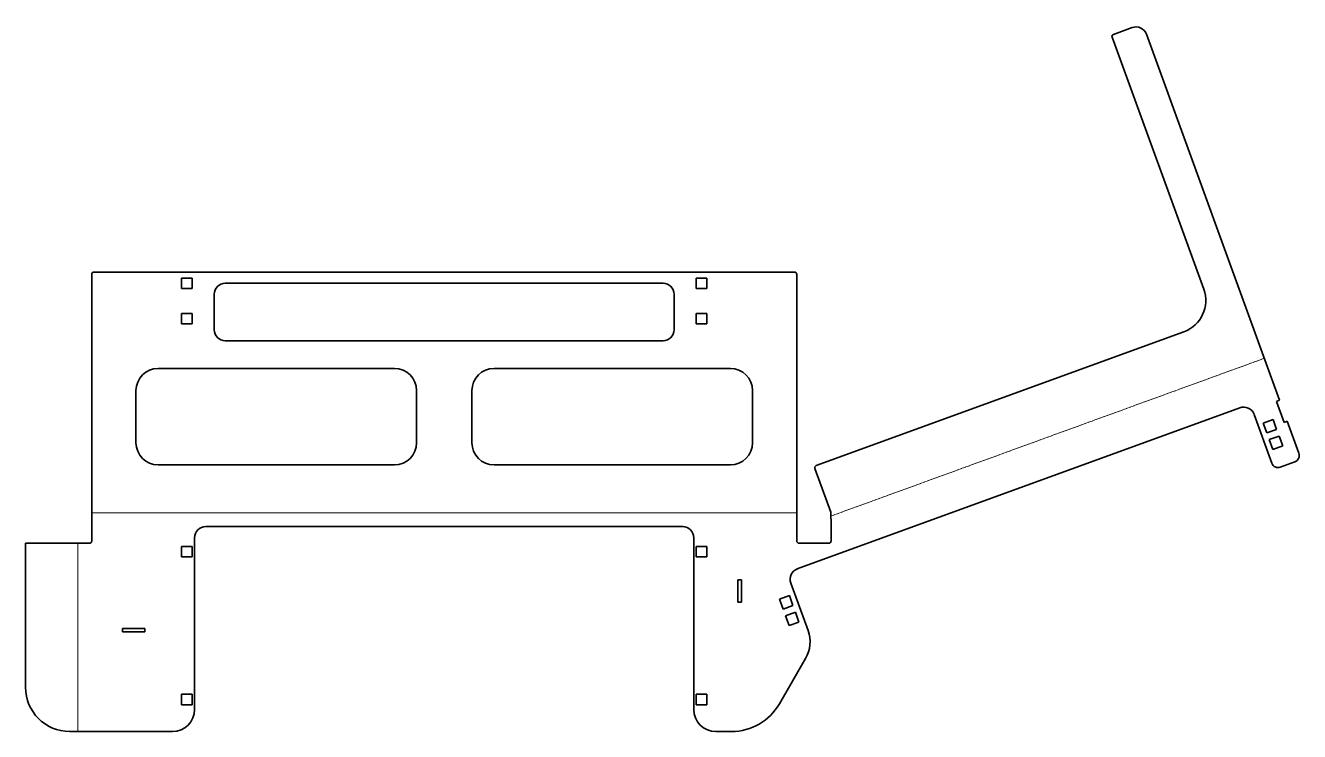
# Model space of a CAD drawing. Header units: inches. Extents: x 0 to 1151, y 0 to 638.
import ezdxf

# ---------------------------------------------------------------- set-up
doc = ezdxf.new("R2010")
doc.units = ezdxf.units.IN
doc.header["$MEASUREMENT"] = 0
doc.linetypes.add('Chain', pattern=[13.68, 9.12, -1.14, 2.28, -1.14])
doc.layers.add('SIMUMAK Bend Centerline (ISO)', color=7, linetype='Chain', lineweight=9)
doc.layers.add('SIMUMAK Visible (ISO)', color=7, linetype='Continuous', lineweight=35)

# ---------------------------------------------------------------- blocks, each defined once
blk = doc.blocks.new('PTM-03-RACK01_Sheet_8_PTM-03-RACK01 (desplegada)')
at = {"layer": 'SIMUMAK Bend Centerline (ISO)', "ltscale": 0.263158}
for p, q in [((543.8, 18.9), (152.2, -123.6)), ((121.4, -120.7), (-515.6, -120.7)), ((-528, -148.1), (-528, -318.1))]:
    blk.add_line(p, q, dxfattribs=at)
at = {"layer": 'SIMUMAK Visible (ISO)'}
for p, q in [((424.5, 317.5), (407.6, 311.4)), ((437.3, 311.5), (557.6, -18.9)), ((406.4, 308.8), (489.1, 81.4)), ((-515.6, 94.7), (-515.6, -146.1)), ((119.4, 96.7), (-513.6, 96.7)), ((121.4, 94.7), (121.4, -146.1)), ((-434.4, 81.9), (-434.4, 91.4)), ((-434.4, 91.4), (-424.9, 91.4)), ((-424.9, 81.9), (-434.4, 81.9)), ((-424.9, 91.4), (-424.9, 81.9)), ((-394.9, 86.7), (0.6, 86.7)), ((30.6, 81.9), (30.6, 91.4)), ((30.6, 91.4), (40.1, 91.4)), ((40.1, 81.9), (30.6, 81.9)), ((40.1, 91.4), (40.1, 81.9)), ((-404.9, 44.7), (-404.9, 76.7)), ((10.6, 76.7), (10.6, 44.7)), ((-434.4, 49.9), (-434.4, 59.4)), ((-434.4, 59.4), (-424.9, 59.4)), ((-424.9, 59.4), (-424.9, 49.9)), ((30.6, 49.9), (30.6, 59.4)), ((30.6, 59.4), (40.1, 59.4)), ((40.1, 59.4), (40.1, 49.9)), ((-424.9, 49.9), (-434.4, 49.9)), ((40.1, 49.9), (30.6, 49.9)), ((0.6, 34.7), (-394.9, 34.7)), ((471.2, 42.9), (138.9, -78)), ((-455.6, 9.7), (-242.1, 9.7)), ((-152.1, 9.7), (61.4, 9.7)), ((-475.6, -57.3), (-475.6, -10.3)), ((-222.1, -10.3), (-222.1, -57.3)), ((-172.1, -57.3), (-172.1, -10.3)), ((81.4, -10.3), (81.4, -57.3)), ((554.7, -20), (557.6, -18.9)), ((561.6, -39), (554.7, -20)), ((121.9, -171.2), (521.6, -25.7)), ((534.5, -31.7), (550.5, -75.9)), ((542.7, -39.6), (551.7, -36.3)), ((546, -48.5), (542.7, -39.6)), ((554.9, -45.3), (546, -48.5)), ((551.7, -36.3), (554.9, -45.3)), ((564.5, -37.9), (561.6, -39)), ((575.1, -66.9), (564.5, -37.9)), ((548.2, -54.5), (557.1, -51.3)), ((551.4, -63.5), (548.2, -54.5)), ((557.1, -51.3), (560.4, -60.2)), ((560.4, -60.2), (551.4, -63.5)), ((-242.1, -77.3), (-455.6, -77.3)), ((61.4, -77.3), (-152.1, -77.3)), ((152.1, -120), (137.7, -80.6)), ((558.2, -79.5), (571.5, -74.6)), ((-412.6, -133.1), (18.4, -133.1)), ((152.4, -127.1), (152.4, -146.1)), ((-575.4, -278.1), (-575.4, -148.1)), ((-575.4, -148.1), (-517.6, -148.1)), ((-422.6, -298.1), (-422.6, -143.1)), ((28.4, -143.1), (28.4, -298.1)), ((150.4, -148.1), (123.4, -148.1)), ((-434.4, -160.4), (-434.4, -150.9)), ((-434.4, -150.9), (-424.9, -150.9)), ((-424.9, -160.4), (-434.4, -160.4)), ((-424.9, -150.9), (-424.9, -160.4)), ((30.6, -160.4), (30.6, -150.9)), ((30.6, -150.9), (40.1, -150.9)), ((40.1, -160.4), (30.6, -160.4)), ((40.1, -150.9), (40.1, -160.4)), ((68.3, -201.2), (68.3, -181)), ((68.3, -181), (71.5, -181)), ((71.5, -181), (71.5, -201.2)), ((131.6, -226.9), (116, -184)), ((105.8, -198.6), (114.7, -195.4)), ((114.7, -195.4), (118, -204.3)), ((71.5, -201.2), (68.3, -201.2)), ((109, -207.6), (105.8, -198.6)), ((118, -204.3), (109, -207.6)), ((111.2, -213.6), (120.2, -210.3)), ((114.5, -222.5), (111.2, -213.6)), ((120.2, -210.3), (123.4, -219.3)), ((-487.7, -228.2), (-487.7, -225)), ((-487.7, -225), (-467.5, -225)), ((-467.5, -228.2), (-487.7, -228.2)), ((-467.5, -225), (-467.5, -228.2)), ((123.4, -219.3), (114.5, -222.5)), ((105.7, -293.1), (129.4, -252.2)), ((-434.4, -284.4), (-424.9, -284.4)), ((-434.4, -293.9), (-434.4, -284.4)), ((-424.9, -284.4), (-424.9, -293.9)), ((30.6, -284.4), (40.1, -284.4)), ((30.6, -293.9), (30.6, -284.4)), ((40.1, -284.4), (40.1, -293.9)), ((-424.9, -293.9), (-434.4, -293.9)), ((40.1, -293.9), (30.6, -293.9)), ((-442.6, -318.1), (-535.4, -318.1)), ((62.4, -318.1), (48.4, -318.1))]:
    blk.add_line(p, q, dxfattribs=at)
at = {"layer": 'SIMUMAK Visible (ISO)', "extrusion": (0, 0, -1)}
for centre, radius, start, end in [((-408.2, 309.5), 2, 340, 70), ((-427.9, 308.1), 10, 70, 160), ((513.6, 94.7), 2, 0, 90), ((-119.4, 94.7), 2, 90, 180), ((-569.4, -69), 6, 160, 250), ((-139.6, -79.9), 2, 340, 70), ((-556.2, -73.8), 6, 250, 340), ((-103.4, -237.2), 30, 160, 210), ((535.4, -278.1), 40, 270, 0), ((442.6, -298.1), 20, 180, 270), ((-48.4, -298.1), 20, 270, 0), ((-62.4, -268.1), 50, 210, 270)]:
    blk.add_arc(centre, radius, start, end, dxfattribs=at)
at = {"layer": 'SIMUMAK Visible (ISO)'}
for centre, radius, start, end in [((-394.9, 76.7), 10, 90, 180), ((0.6, 76.7), 10, 0, 90), ((460.9, 71.1), 30, 290, 20), ((-394.9, 44.7), 10, 180, 270), ((0.6, 44.7), 10, 270, 0), ((-455.6, -10.3), 20, 90, 180), ((-242.1, -10.3), 20, 0, 90), ((-152.1, -10.3), 20, 90, 180), ((61.4, -10.3), 20, 0, 90), ((525.1, -35.1), 10, 20, 110), ((-455.6, -57.3), 20, 180, 270), ((-242.1, -57.3), 20, 270, 360), ((-152.1, -57.3), 20, 180, 270), ((61.4, -57.3), 20, 270, 0), ((-412.6, -143.1), 10, 90, 180), ((18.4, -143.1), 10, 360, 90), ((-517.6, -146.1), 2, 270, 360), ((123.4, -146.1), 2, 180, 270), ((150.4, -146.1), 2, 270, 360), ((125.4, -180.6), 10, 110, 200)]:
    blk.add_arc(centre, radius, start, end, dxfattribs=at)
blk.add_open_spline([(152.4, -127.1), (152.3, -124.8), (152.2, -122.4), (152.1, -120)], degree=3, dxfattribs=at)

msp = doc.modelspace()

# ---------------------------------------------------------------- block references
msp.add_blockref('PTM-03-RACK01_Sheet_8_PTM-03-RACK01 (desplegada)', (575.4, 318.1))

doc.saveas('drawing.dxf')
